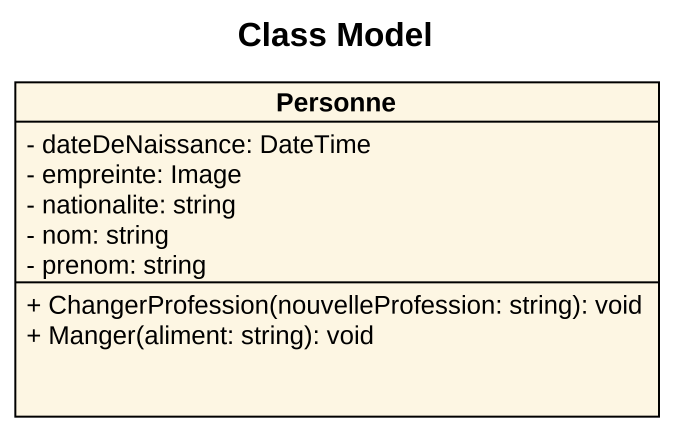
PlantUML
@startuml
title Class Model
hide circle
hide empty members
skinparam classAttributeIconSize 0
class Personne {
  - dateDeNaissance: DateTime
  - empreinte: Image
  - nationalite: string
  - nom: string
  - prenom: string
  + ChangerProfession(nouvelleProfession: string): void
  + Manger(aliment: string): void
}
@enduml
